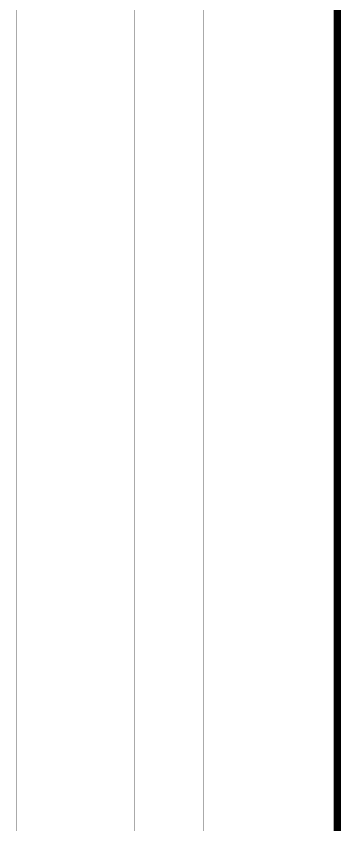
# Model space of a CAD drawing. Header units: millimetres. Extents: x -61 to 56, y -72 to 70.
# Drawn here: x -61.08 to -49.77, y -45.88 to -17.98 of the extents above; entities that cross this region are included whole.
import ezdxf

# ---------------------------------------------------------------- set-up
doc = ezdxf.new("R2010")
doc.units = ezdxf.units.MM
doc.header["$MEASUREMENT"] = 0
for name, color, linetype, true_color in [('02GND', 7, 'Continuous', 0x999966), ('03POWER', 7, 'Continuous', 0x008000), ('Board-Outline-Layer', 7, 'Continuous', 0xff00ff), ('Bottom-Layer', 7, 'Continuous', 0x0000ff), ('Top-Layer', 7, 'Continuous', 0xff0000)]:
    doc.layers.add(name, color=color, linetype=linetype, true_color=true_color)

msp = doc.modelspace()

# ---------------------------------------------------------------- linework, layer by layer
at = {"layer": '02GND', "const_width": 0.00508}
msp.add_lwpolyline([(-55.987, -65.689), (-55.987, 65.092), (56.11, 65.092), (56.11, -65.689)], close=True, dxfattribs=at)
at = {"layer": '03POWER', "const_width": 0.00508}
msp.add_lwpolyline([(-61.075, -68.281), (-61.075, 70.393), (53.654, 70.393), (53.654, -68.281)], close=True, dxfattribs=at)
at = {"layer": 'Board-Outline-Layer', "const_width": 0.254}
msp.add_lwpolyline([(-50, -62.5), (-50, 62.5), (50, 62.5), (50, -62.5)], close=True, dxfattribs=at)
at = {"layer": 'Bottom-Layer', "const_width": 0.00508}
msp.add_lwpolyline([(-54.628, -65.079), (-54.628, 58.07), (53.522, 58.07), (53.522, -65.079)], close=True, dxfattribs=at)
at = {"layer": 'Top-Layer', "const_width": 0.00508}
msp.add_lwpolyline([(-56.996, -72.447), (-56.996, 55.439), (53.522, 55.439), (53.522, -72.447)], close=True, dxfattribs=at)

doc.saveas('drawing.dxf')
